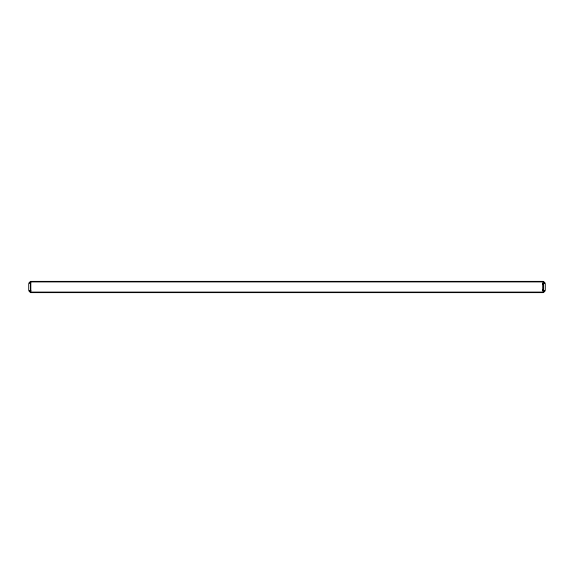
<?xml version="1.0" encoding="UTF-8"?>
<svg xmlns="http://www.w3.org/2000/svg" width="574" height="574" viewBox="0 0 574 574"><rect width="100%" height="100%" fill="white"/><g stroke="black" fill="none" stroke-linecap="round" stroke-linejoin="round"><path stroke-width="0.86" d="M543.191 289.791L542.731 290.315M29.913 282.874L30.465 283.298M542.746 284.503L542.746 283.929M542.739 290.028L542.746 289.454M542.688 292.424L543.011 292.403A2.633 2.633 0 0 0 545.278 290.135L545.278 283.829A2.633 2.633 0 0 0 543.011 281.561L537.027 281.54M31.312 281.54L36.973 281.54M199.881 281.54L205.549 281.54M368.451 281.54L374.119 281.54M30.458 281.906L543.191 281.906M30.551 282.444L29.496 283.054L30.551 283.656M30.551 290.3L29.504 290.91L30.551 291.52M30.809 290.688L29.877 290.996L30.809 290.781M30.458 292.094L543.191 292.094M542.731 283.649L543.191 284.173M543.872 282.717L544.08 283.233L543.528 283.305M542.932 284.819L542.932 289.138M30.809 281.396L30.809 292.604M30.652 292.338A2.633 2.633 0 0 1 28.722 290.135L28.722 283.829A2.633 2.633 0 0 1 30.652 281.626M543.456 290.788L544.145 290.982L543.456 290.788M544.145 290.882L543.456 290.867L544.145 290.882M543.413 282.444L543.061 283.054L544.116 283.656L544.116 282.444L543.413 282.444M543.434 290.265L543.083 290.875L544.13 291.484L544.482 290.875L543.434 290.265M543.191 281.382L30.458 281.382L30.458 292.618L543.191 292.618L543.191 281.382"/></g></svg>
